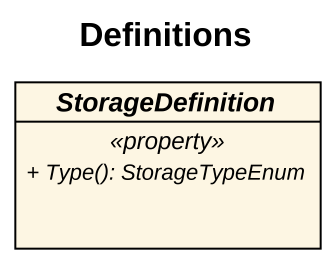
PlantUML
@startuml
title Definitions
hide circle
hide empty members
skinparam classAttributeIconSize 0
abstract class StorageDefinition {
  .. <<property>> ..
  {abstract} + Type(): StorageTypeEnum
}
@enduml
